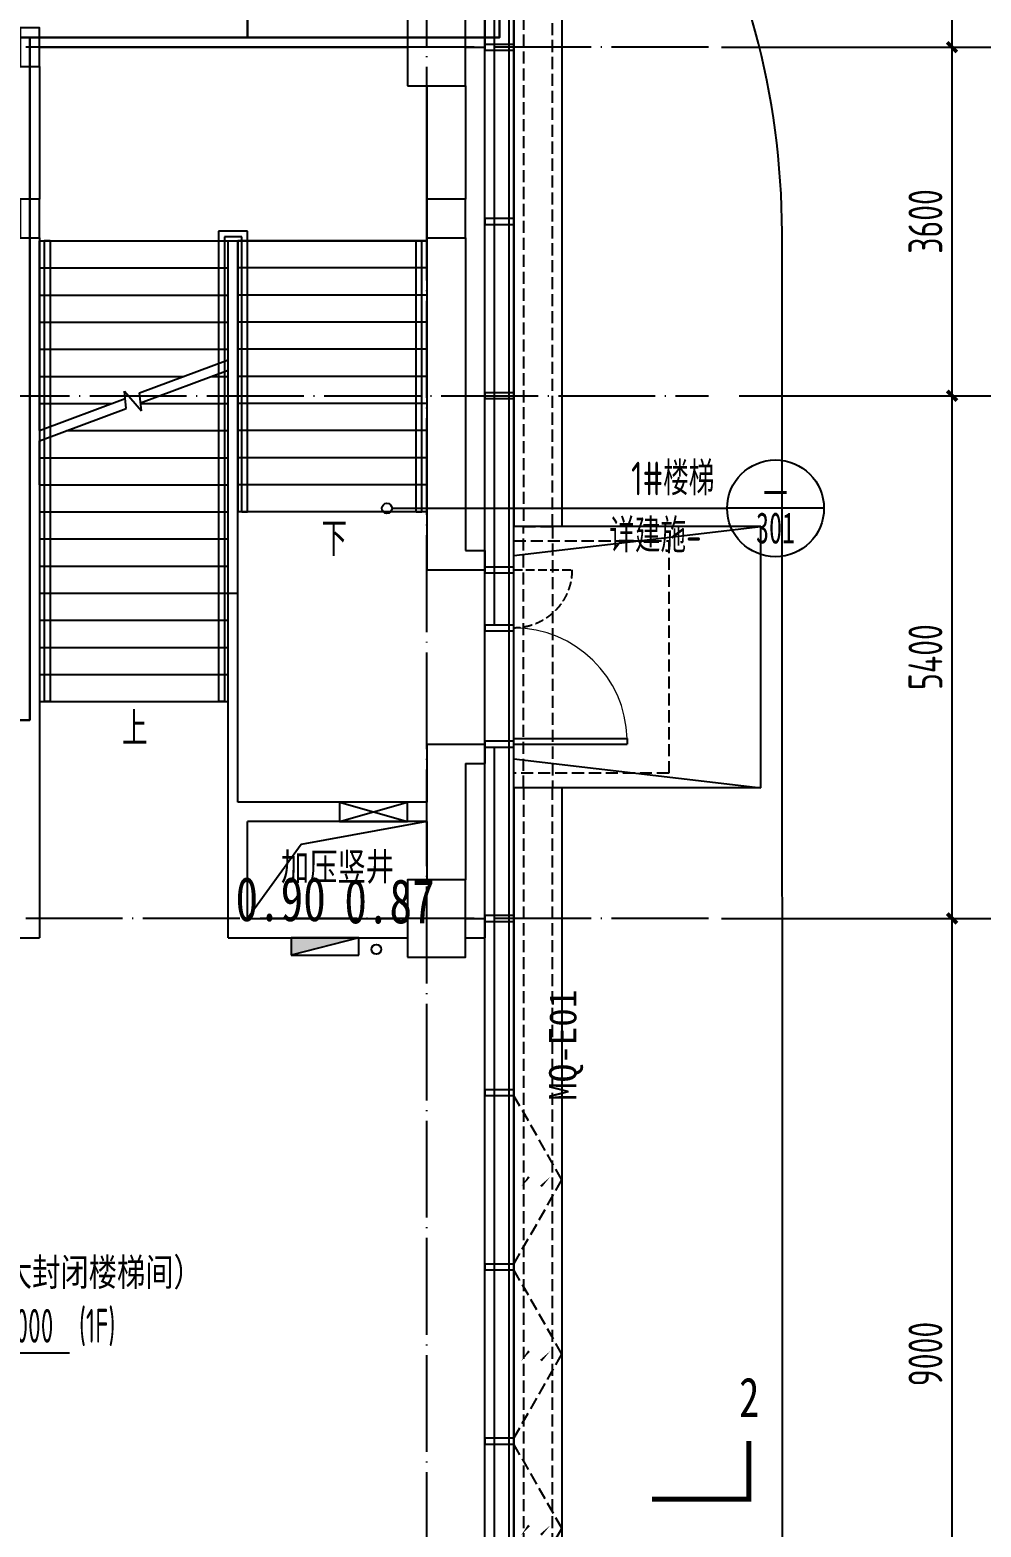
# Model space of a CAD drawing. Extents: x -1262219 to 73468, y -207485 to 163917.
# Drawn here: x 53403 to 63224, y 2712 to 18179 of the extents above; entities that cross this region are included whole.
import ezdxf
from ezdxf.enums import TextEntityAlignment as Align

# ---------------------------------------------------------------- set-up
doc = ezdxf.new("R2010")
doc.units = 0
doc.header["$LTSCALE"] = 500
doc.header["$MEASUREMENT"] = 0
for name, pattern in [('13#楼幕墙$0$DASH', [0.35, 0.25, -0.1]), ('X-104 13#平面$0$ACAD_ISO05W100', [34, 24, -3, 0.5, -3, 0.5, -3]), ('X-104 13#平面$0$DASH', [0.35, 0.25, -0.1]), ('X-104 13#平面$0$DOTE', [2.42, 2, -0.2, 0.02, -0.2])]:
    doc.linetypes.add(name, pattern=pattern)
doc.layers.get('0').update_dxf_attribs({"linetype": 'CONTINUOUS'})
doc.layers.get('Defpoints').update_dxf_attribs({"linetype": 'CONTINUOUS'})
for name, color, linetype in [('13#楼幕墙$0$A-C_幕墙龙骨', 133, 'CONTINUOUS'), ('13#楼幕墙$0$A-C_玻璃幕墙', 140, 'CONTINUOUS'), ('13#楼幕墙$0$A-C_窗', 140, 'CONTINUOUS'), ('13#楼幕墙$0$DOOR_FIRE', 220, 'CONTINUOUS'), ('X-104 13#平面$0$01-标注_标高', 200, 'CONTINUOUS'), ('X-104 13#平面$0$01-标注_符号', 200, 'CONTINUOUS'), ('X-104 13#平面$0$01-标注_轴线坐标', 132, 'CONTINUOUS'), ('X-104 13#平面$0$02-TEXT_房间', 7, 'CONTINUOUS'), ('X-104 13#平面$0$02-TEXT_标注', 130, 'CONTINUOUS'), ('X-104 13#平面$0$A-C_玻璃幕墙', 140, 'CONTINUOUS'), ('X-104 13#平面$0$A-E_栏杆', 232, 'CONTINUOUS'), ('X-104 13#平面$0$A-E_楼梯', 171, 'CONTINUOUS'), ('X-104 13#平面$0$A-E_电梯', 171, 'CONTINUOUS'), ('X-104 13#平面$0$A-O_散水', 134, 'CONTINUOUS'), ('X-104 13#平面$0$A-TECH_暖通', 6, 'CONTINUOUS'), ('X-104 13#平面$0$A-TECH_水', 3, 'CONTINUOUS'), ('X-104 13#平面$0$A-TECH_结构', 21, 'CONTINUOUS'), ('X-104 13#平面$0$A_AXIS-轴线', 36, 'X-104 13#平面$0$DOTE'), ('X-104 13#平面$0$A_STR-砌块墙', 121, 'CONTINUOUS'), ('X-104 13#平面$0$A_STR-砼柱', 51, 'CONTINUOUS'), ('X-104 13#平面$0$DIM_SYMB', 3, 'CONTINUOUS'), ('X-104 13#平面$0$M-道路 边线', 151, 'CONTINUOUS')]:
    doc.layers.add(name, color=color, linetype=linetype)
doc.layers.add('X-104 13#平面$0$000套内', color=226, linetype='CONTINUOUS', lineweight=30, plot=False)
doc.layers.add('X-104 13#平面$0$04-不打印_辅助线', color=165, linetype='CONTINUOUS', plot=False)
doc.styles.add('X-104 13#平面$0$_TCH_AXIS', font='STXIHEI.TTF', dxfattribs={"width": 0.75})
doc.styles.add('X-104 13#平面$0$_TCH_DIM', font='ros1.shx', dxfattribs={"width": 0.8, "bigfont": 'jd.shx'})
doc.styles.add('X-104 13#平面$0$_TCH_DIM_T3', font='ros1.shx', dxfattribs={"width": 0.8, "bigfont": 'jd.shx'})
doc.styles.add('X-104 13#平面$0$_TCH_LABEL', font='STXIHEI.TTF', dxfattribs={"width": 0.75})
doc.styles.add('X-104 13#平面$0$_TCH_SPACE', font='STXIHEI.TTF', dxfattribs={"width": 0.75, "height": 5})
doc.dimstyles.new('X-104 13#平面$0$_TCH_ARCH&&100', dxfattribs={"dimtxt": 350, "dimasz": 100, "dimexe": 250, "dimexo": 300, "dimgap": 100, "dimtad": 1, "dimdec": 0, "dimzin": 0, "dimdsep": 46, "dimtxsty": 'X-104 13#平面$0$_TCH_DIM_T3', "dimblk": 'X-104 13#平面$0$_ArchTick', "dimcen": 0.09, "dimclrt": 7, "dimazin": 2, "dimtfac": 1, "dimtdec": 0, "dimtix": 1, "dimtmove": 2, "dimatfit": 3, "dimfxl": 0, "dimtolj": 1, "dimtzin": 0, "dimarcsym": 0})

# ---------------------------------------------------------------- blocks, each defined once
blk = doc.blocks.new('X-104 13#平面$0$_ArchTick')
at = {"color": 0, "linetype": 'ByBlock', "const_width": 0.4}
blk.add_lwpolyline([(-0.5, -0.5), (0.5, 0.5)], dxfattribs=at)
blk = doc.blocks.new('*D191')
at = {"layer": 'Defpoints', "color": 0}
for p in [(60425, 9000), (62925, 9000), (60425, 0)]:
    blk.add_point(p, dxfattribs=at)
at = {"layer": 'X-104 13#平面$0$01-标注_轴线坐标', "color": 0, "lineweight": -2}
for p, q in [((60725, 9000), (63175, 9000)), ((62925, 0), (62925, 9000)), ((60725, 0), (63175, 0))]:
    blk.add_line(p, q, dxfattribs=at)
at = {"layer": 'X-104 13#平面$0$01-标注_轴线坐标', "color": 0, "lineweight": -2, "xscale": 100, "yscale": 100, "zscale": 100}
for p, rotation in [((62925, 9000), 90), ((62925, 0), 270)]:
    blk.add_blockref('X-104 13#平面$0$_ArchTick', p, dxfattribs=dict(at, rotation=rotation))
at = {"layer": 'X-104 13#平面$0$01-标注_轴线坐标', "color": 7, "insert": (62650, 4500), "char_height": 350, "attachment_point": 5, "rotation": 90, "style": 'X-104 13#平面$0$_TCH_DIM_T3'}
blk.add_mtext('\\A1;9000', dxfattribs=at)
blk = doc.blocks.new('*D192')
at = {"layer": 'Defpoints', "color": 0}
for p in [(60425, 14400), (62925, 14400), (60425, 9000)]:
    blk.add_point(p, dxfattribs=at)
at = {"layer": 'X-104 13#平面$0$01-标注_轴线坐标', "color": 0, "lineweight": -2}
for p, q in [((60725, 14400), (63175, 14400)), ((62925, 9000), (62925, 14400)), ((60725, 9000), (63175, 9000))]:
    blk.add_line(p, q, dxfattribs=at)
at = {"layer": 'X-104 13#平面$0$01-标注_轴线坐标', "color": 0, "lineweight": -2, "xscale": 100, "yscale": 100, "zscale": 100}
for p, rotation in [((62925, 14400), 90), ((62925, 9000), 270)]:
    blk.add_blockref('X-104 13#平面$0$_ArchTick', p, dxfattribs=dict(at, rotation=rotation))
at = {"layer": 'X-104 13#平面$0$01-标注_轴线坐标', "color": 7, "insert": (62650, 11700), "char_height": 350, "attachment_point": 5, "rotation": 90, "style": 'X-104 13#平面$0$_TCH_DIM_T3'}
blk.add_mtext('\\A1;5400', dxfattribs=at)
blk = doc.blocks.new('*D193')
at = {"layer": 'Defpoints', "color": 0}
for p in [(60425, 18000), (62925, 18000), (60425, 14400)]:
    blk.add_point(p, dxfattribs=at)
at = {"layer": 'X-104 13#平面$0$01-标注_轴线坐标', "color": 0, "lineweight": -2}
for p, q in [((60725, 18000), (63175, 18000)), ((62925, 14400), (62925, 18000)), ((60725, 14400), (63175, 14400))]:
    blk.add_line(p, q, dxfattribs=at)
at = {"layer": 'X-104 13#平面$0$01-标注_轴线坐标', "color": 0, "lineweight": -2, "xscale": 100, "yscale": 100, "zscale": 100}
for p, rotation in [((62925, 18000), 90), ((62925, 14400), 270)]:
    blk.add_blockref('X-104 13#平面$0$_ArchTick', p, dxfattribs=dict(at, rotation=rotation))
at = {"layer": 'X-104 13#平面$0$01-标注_轴线坐标', "color": 7, "insert": (62650, 16200), "char_height": 350, "attachment_point": 5, "rotation": 90, "style": 'X-104 13#平面$0$_TCH_DIM_T3'}
blk.add_mtext('\\A1;3600', dxfattribs=at)
blk = doc.blocks.new('*D194')
at = {"layer": 'Defpoints', "color": 0}
for p in [(60425, 23235), (62925, 23235), (60425, 18000)]:
    blk.add_point(p, dxfattribs=at)
at = {"layer": 'X-104 13#平面$0$01-标注_轴线坐标', "color": 0, "lineweight": -2}
for p, q in [((60725, 23235), (63175, 23235)), ((62925, 18000), (62925, 23235)), ((60725, 18000), (63175, 18000))]:
    blk.add_line(p, q, dxfattribs=at)
at = {"layer": 'X-104 13#平面$0$01-标注_轴线坐标', "color": 0, "lineweight": -2, "xscale": 100, "yscale": 100, "zscale": 100}
for p, rotation in [((62925, 23235), 90), ((62925, 18000), 270)]:
    blk.add_blockref('X-104 13#平面$0$_ArchTick', p, dxfattribs=dict(at, rotation=rotation))
at = {"layer": 'X-104 13#平面$0$01-标注_轴线坐标', "color": 7, "insert": (62650, 20618), "char_height": 350, "attachment_point": 5, "rotation": 90, "style": 'X-104 13#平面$0$_TCH_DIM_T3'}
blk.add_mtext('\\A1;5235', dxfattribs=at)
blk = doc.blocks.new('13#楼幕墙$0$A$C62EA228A')
at = {"linetype": '13#楼幕墙$0$DASH'}
blk.add_lwpolyline([(10, -300), (-860, -797), (-1730, -300)], dxfattribs=at)
at = {"layer": '13#楼幕墙$0$A-C_玻璃幕墙', "color": 1}
blk.add_lwpolyline([(-889, -674, 0, 25, 0), (-792, -580, 0, 0, 0), (-890, -456, 25, 0, 0), (-786, -374, 0, 0, 0)], format="xyseb", dxfattribs=at)
blk = doc.blocks.new('13#楼幕墙$0$A$C7A413A1D')
blk.add_lwpolyline([(-70, -300), (-10, -300), (-10, 0), (-70, 0)], close=True)
blk = doc.blocks.new('13#楼幕墙$0$$DorLib2D$00000001')
for p, q in [((0.45, 0.975), (0.5, 0.975)), ((0.45, 0), (0.45, 0.975)), ((0.5, 0), (0.5, 0.975)), ((0.5, 0), (0.45, 0))]:
    blk.add_line(p, q)
at = {"lineweight": 13}
blk.add_arc((0.475, 0), 0.975, 91.4693, 180, dxfattribs=at)
blk = doc.blocks.new('13#楼幕墙$0$A$C2CD63A88')
at = {"linetype": '13#楼幕墙$0$DASH'}
blk.add_lwpolyline([(-10, 720), (-10, -120)], dxfattribs=at)
blk.add_arc((-10, 720), 840, 270, 360, dxfattribs=at)
blk = doc.blocks.new('13#楼幕墙')
at = {"layer": '13#楼幕墙$0$A-C_玻璃幕墙'}
for p, q in [((58350, 12030), (58350, 18937)), ((58100, -800), (58100, 18820)), ((58200, 12030), (58200, 18867)), ((58200, -900), (58200, 10770)), ((58350, -1050), (58350, 10770))]:
    blk.add_line(p, q, dxfattribs=at)
for points in [[(4493, 15500), (-900, 15500), (-900, -1700), (22100, -1700), (22100, -1100), (58400, -1100), (58400, 18960), (53293, 23245), (37800, 14300), (37800, 10200), (12500, 10200), (4493, 15500)], [(58100, 11900), (58100, 12600)]]:
    blk.add_lwpolyline(points, dxfattribs=at)
at = {"layer": '13#楼幕墙$0$A-C_幕墙龙骨', "rotation": 90}
for p in [(58100, 18040), (58100, 16240), (58100, 14440), (58100, 12640), (58100, 12040), (58100, 10840), (58100, 9040), (58100, 7240), (58100, 5440), (58100, 3640)]:
    blk.add_blockref('13#楼幕墙$0$A$C7A413A1D', p, dxfattribs=at)
at = {"layer": '13#楼幕墙$0$A-C_窗', "xscale": -0.71428571428569, "yscale": 0.71428571428569, "zscale": 0.71428571428569, "rotation": 90}
blk.add_blockref('13#楼幕墙$0$A$C2CD63A88', (58914, 12593), dxfattribs=at)
at = {"layer": '13#楼幕墙$0$A-C_窗', "xscale": -1, "rotation": 90}
for p in [(58100, 5440), (58100, 3640), (58100, 1840)]:
    blk.add_blockref('13#楼幕墙$0$A$C62EA228A', p, dxfattribs=at)
at = {"layer": '13#楼幕墙$0$DOOR_FIRE', "xscale": 1200.000000000032, "yscale": 1200.000000000032, "zscale": 1200.000000000032, "rotation": 270}
blk.add_blockref('13#楼幕墙$0$$DorLib2D$00000001', (58400, 11400), dxfattribs=at)
blk = doc.blocks.new('X-104 13#平面$0$$TwtSys$00000434')
for p, q in [((-0.5, 0.5), (-0.5, -0.5)), ((-0.5, -0.5), (0.5, 0.5)), ((0.5, 0.5), (-0.5, 0.5)), ((0.5, -0.5), (0.5, 0.5)), ((-0.5, -0.5), (0.5, -0.5))]:
    blk.add_line(p, q)
blk.add_solid([(0.5, -0.5), (0.5, 0.5), (-0.5, -0.5)])
blk = doc.blocks.new('X-104 13#平面$0$A$C55540B70')
at = {"layer": 'X-104 13#平面$0$A-TECH_水'}
blk.add_circle((-520, 8680), 50, dxfattribs=at)
at = {"layer": 'X-104 13#平面$0$A-TECH_水', "xscale": -700, "yscale": -180, "zscale": 700}
blk.add_blockref('X-104 13#平面$0$$TwtSys$00000434', (-1050, 8710), dxfattribs=at)
blk = doc.blocks.new('*U87')
blk.add_lwpolyline([(200, 0), (200, 700), (0, 700), (0, 0), (200, 0), (0, 700), (0, 0), (200, 700)])
blk = doc.blocks.new('X-104 13#平面$0$A$C0BB3323F')
at = {"layer": 'Defpoints'}
blk.add_lwpolyline([(59300, 600), (59300, 20660), (54205, 24935), (38700, 16000), (38700, 11900), (13400, 11900), (5393, 17200), (0, 17200), (0, 0), (23000, 0), (23000, 600)], close=True, dxfattribs=at)
at = {"layer": 'X-104 13#平面$0$M-道路 边线', "ltscale": 0.5}
blk.add_line((62076, -2539), (62069, 17786), dxfattribs=at)
blk.add_arc((54069, 17783), 8000, 0.0204, 119.6076, dxfattribs=at)
blk = doc.blocks.new('_FZHK')
blk.add_lwpolyline([(-0.5, -0.5), (0.5, -0.5), (0.5, 0.5), (-0.5, 0.5)], close=True)
blk = doc.blocks.new('X-104 13#平面$0$轴网')
at = {"layer": 'X-104 13#平面$0$01-标注_轴线坐标'}
for p, q in [((60543.5, 18000), (64543.5, 18000)), ((61784.1, 14400), (64543.5, 14400)), ((60543.5, 9000), (64543.5, 9000))]:
    blk.add_line(p, q, dxfattribs=at)
at = {"layer": 'X-104 13#平面$0$A_AXIS-轴线', "linetype": 'X-104 13#平面$0$DOTE'}
for p, q in [((57500, -7401), (57500, 24620.3)), ((60408.4, 18000), (-2925, 18000)), ((60408.4, 9000), (-2925, 9000))]:
    blk.add_line(p, q, dxfattribs=at)
at = {"layer": 'X-104 13#平面$0$01-标注_轴线坐标'}
for p1, p2, text, picture, middle in [((60425, 18000), (60425, 23235.1), '5235', '*D194', (62650, 20617.5)), ((60425, 14400), (60425, 18000), '3600', '*D193', (62650, 16200)), ((60425, 9000), (60425, 14400), '5400', '*D192', (62650, 11700)), ((60425, 0), (60425, 9000), '9000', '*D191', (62650, 4500))]:
    dim = blk.add_aligned_dim(p1=p1, p2=p2, distance=-2500, text=text, dimstyle='X-104 13#平面$0$_TCH_ARCH&&100', dxfattribs=at)
    dim.commit()
    dim.dimension.update_dxf_attribs({"geometry": picture, "text_midpoint": middle})
blk = doc.blocks.new('X-104 13#平面')
at = {"layer": 'X-104 13#平面$0$000套内'}
blk.add_lwpolyline([(7100, -1550), (21950, -1550), (21950, -950), (48400, -950), (48400, 11050), (53400, 11050), (53400, 18100), (58250, 18100), (58250, 18890), (53289.1, 23052.7), (37950, 14213.3), (37950, 10050), (12454.9, 10050), (4447.4, 15350), (4100, 15350), (4100, 6300), (7100, 6300), (7100, -1550)], dxfattribs=at)
blk.add_lwpolyline([(56445.6, 20404.1), (53289.1, 23052.7), (48392.1, 20230.7), (49171, 17336.9), (52006.2, 18100), (55650, 18100), (55650, 19456)], close=True, dxfattribs=at)
at = {"layer": 'X-104 13#平面$0$01-标注_标高'}
blk.add_line((52453, 4511.3), (53809.6, 4511.3), dxfattribs=at)
at = {"layer": 'X-104 13#平面$0$01-标注_符号'}
for p, q in [((57141.5, 13236.7), (59041.6, 13236.7)), ((59041.6, 13236.7), (60602.1, 13236.7)), ((61602.1, 13236.7), (60602.1, 13236.7))]:
    blk.add_line(p, q, dxfattribs=at)
at = {"layer": 'X-104 13#平面$0$01-标注_符号', "const_width": 50}
blk.add_lwpolyline([(59826.5, 3000), (60826.5, 3000), (60826.5, 3600)], dxfattribs=at)
at = {"layer": 'X-104 13#平面$0$01-标注_符号'}
for centre, radius in [((61102.1, 13236.7), 500), ((57089.1, 13236.7), 52.4)]:
    blk.add_circle(centre, radius, dxfattribs=at)
at = {"layer": 'X-104 13#平面$0$A-C_玻璃幕墙', "linetype": 'X-104 13#平面$0$DASH'}
blk.add_lwpolyline([(60000, 10500), (58400, 10500), (58400, 12900), (60000, 12900)], close=True, dxfattribs=at)
at = {"layer": 'X-104 13#平面$0$A-E_栏杆'}
for p, q in [((55650, 16100), (55350, 16100)), ((55350, 16100), (55350, 11240)), ((55650, 13200), (55650, 16100)), ((53550, 16000), (53550, 11240)), ((53610, 16000), (53550, 16000)), ((53610, 16000), (53610, 11240)), ((55590, 16040), (55410, 16040)), ((55410, 16040), (55410, 11240)), ((55590, 13200), (55590, 16040)), ((57390, 13200), (57390, 16000)), ((57390, 16000), (57450, 16000)), ((57450, 13200), (57450, 16000)), ((55590, 13200), (55650, 13200)), ((57390, 13200), (57450, 13200)), ((53610, 11240), (53550, 11240)), ((55410, 11240), (55350, 11240))]:
    blk.add_line(p, q, dxfattribs=at)
at = {"layer": 'X-104 13#平面$0$A-E_楼梯'}
for p, q in [((60950, 13050), (58400, 13050)), ((58400, 10350), (58400, 13050)), ((58400, 12750), (60950, 13050)), ((60950, 10350), (60950, 13050)), ((58400, 10650), (60950, 10350)), ((60950, 10350), (58400, 10350))]:
    blk.add_line(p, q, dxfattribs=at)
at = {"layer": 'X-104 13#平面$0$A-E_电梯'}
for p, q in [((57300, 18000), (53500, 18000)), ((53500, 17800), (53500, 16430)), ((57500, 16430), (57500, 17600)), ((53500, 16030), (53500, 16000)), ((53500, 14041.5), (53500, 16000)), ((53500, 16000), (55450, 16000)), ((53500, 16000), (57500, 16000)), ((55450, 14769.8), (55450, 16000)), ((55550, 16000), (55550, 13200)), ((57500, 16000), (55550, 16000)), ((57500, 16000), (57500, 16030)), ((57500, 16000), (57500, 13200)), ((53500, 15720), (55450, 15720)), ((57500, 15720), (55550, 15720)), ((53500, 15440), (55450, 15440)), ((57500, 15440), (55550, 15440)), ((53500, 15160), (55450, 15160)), ((57500, 15160), (55550, 15160)), ((53500, 14880), (55450, 14880)), ((57500, 14880), (55550, 14880)), ((54535.5, 14428.3), (55450, 14769.8)), ((53500, 14600), (54995.3, 14600)), ((54545.4, 14325.2), (55450, 14663.1)), ((55281.1, 14600), (55450, 14600)), ((55450, 13480), (55450, 14663.1)), ((57500, 14600), (55550, 14600)), ((54395.8, 14269.3), (54378.7, 14447)), ((54378.7, 14447), (54553.4, 14242.4)), ((54553.4, 14242.4), (54535.5, 14428.3)), ((53500, 14041.5), (54385.9, 14372.4)), ((53500, 14320), (54245.6, 14320)), ((53500, 13934.8), (54395.8, 14269.3)), ((54549.7, 14320), (55450, 14320)), ((57500, 14320), (55550, 14320)), ((53500, 13480), (53500, 13934.8)), ((53781.7, 14040), (55450, 14040)), ((57500, 14040), (55550, 14040)), ((53500, 13760), (55450, 13760)), ((57500, 13760), (55550, 13760)), ((53500, 13480), (55450, 13480)), ((57500, 13480), (55550, 13480)), ((53500, 13200), (55450, 13200)), ((57500, 13200), (55550, 13200)), ((53500, 12920), (55450, 12920)), ((53500, 12640), (55450, 12640)), ((53500, 12360), (55450, 12360)), ((55450, 12360), (55550, 12360)), ((53500, 12080), (55450, 12080)), ((53500, 11800), (55450, 11800)), ((53500, 11520), (55450, 11520)), ((53500, 11240), (55450, 11240))]:
    blk.add_line(p, q, dxfattribs=at)
at = {"layer": 'X-104 13#平面$0$A-O_散水'}
for points in [[(58900, 13050), (58900, 19193.2), (53346.4, 23853.1), (37300, 14588.9), (37300, 10700), (23300, 10700), (23300, 10200), (37800, 10200), (37800, 14300), (53293.2, 23245), (58400, 18960), (58400, 13050)], [(58400, 10350), (58400, -1100), (56000, -1100), (56000, -1600), (58900, -1600), (58900, 10350)]]:
    blk.add_lwpolyline(points, dxfattribs=at)
at = {"layer": 'X-104 13#平面$0$A-O_散水', "linetype": 'X-104 13#平面$0$DASH'}
for points in [[(58800, 13050), (58800, 19146.5), (53335.8, 23731.5), (37400, 14531.2), (37400, 10600), (23300, 10600), (23300, 10300), (37700, 10300), (37700, 14357.8), (53303.8, 23366.6), (58500, 19006.6), (58500, 13050)], [(58500, 10350), (58500, -1200), (56100, -1200), (56100, -1500), (58800, -1500), (58800, 10350)]]:
    blk.add_lwpolyline(points, dxfattribs=at)
blk.add_lwpolyline([(58800, 10350), (58500, 10350), (58500, 13050), (58800, 13050)], close=True, dxfattribs=at)
at = {"layer": 'X-104 13#平面$0$A-TECH_结构'}
blk.add_lwpolyline([(58350, -1050), (58350, 18936.6), (53287.9, 23184.2), (37850, 14271.1), (37850, 10150), (12485, 10150), (4477.5, 15450), (-850, 15450), (-850, -1650), (22050, -1650), (22050, -1050)], close=True, dxfattribs=at)
at = {"layer": 'X-104 13#平面$0$A_AXIS-轴线', "linetype": 'X-104 13#平面$0$DOTE'}
blk.add_line((39500, 14400), (60408.4, 14400), dxfattribs=at)
at = {"layer": 'X-104 13#平面$0$A_STR-砌块墙'}
for p, q in [((58100, 18820), (58100, 18000)), ((53500, 18000), (55650, 18000)), ((55650, 18000), (57300, 18000)), ((57900, 18000), (58100, 18000)), ((53500, 17800), (53500, 16430)), ((57500, 17600), (57500, 16430)), ((57900, 17600), (57900, 16430)), ((53500, 16030), (53500, 14900)), ((55450, 10100), (55450, 16000)), ((55450, 16000), (55550, 16000)), ((55550, 10200), (55550, 16000)), ((57500, 16030), (57500, 12600)), ((57900, 16030), (57900, 12800)), ((53500, 14900), (53500, 11050)), ((57900, 12800), (58100, 12800)), ((58100, 12800), (58100, 12600)), ((57500, 12600), (58100, 12600)), ((53500, 11050), (53500, 8800)), ((57500, 10800), (58100, 10800)), ((57500, 10800), (57500, 10200)), ((58100, 10800), (58100, 10600)), ((57900, 10600), (58100, 10600)), ((57900, 10600), (57900, 10100)), ((55450, 8800), (55450, 10100)), ((57500, 10200), (55550, 10200)), ((57900, 10100), (57900, 9400)), ((55650, 9000), (55650, 10000)), ((57500, 10000), (55650, 10000)), ((57500, 10000), (57500, 9400)), ((55650, 9000), (57300, 9000)), ((57900, 9000), (58100, 9000)), ((58100, 9000), (58100, 8800)), ((52700, 8800), (53500, 8800)), ((55450, 8800), (57300, 8800)), ((57900, 8800), (58100, 8800))]:
    blk.add_line(p, q, dxfattribs=at)
at = {"layer": 'X-104 13#平面$0$DIM_SYMB'}
for points in [[(56525, 13200, 0, 0, 0), (56525, 17000, 0, 0, 0), (54475, 17000, 0, 0, 0), (54475, 15460, 80, 0, 0), (54475, 15160, 0, 0, 0)], [(54475, 11240, 0, 0, 0), (54475, 13180, 80, 0, 0), (54475, 13480, 0, 0, 0)]]:
    blk.add_lwpolyline(points, format="xyseb", dxfattribs=at)
blk.add_lwpolyline([(57500, 10000), (56203.9, 9764.9), (55650, 9000)], dxfattribs=at)
for name, p in [('X-104 13#平面$0$A$C55540B70', (57500, 0)), ('X-104 13#平面$0$A$C0BB3323F', (-900, -1700)), ('X-104 13#平面$0$轴网', (0, 0))]:
    blk.add_blockref(name, p)
at = {"layer": 'X-104 13#平面$0$A-TECH_暖通', "rotation": 270}
blk.add_blockref('*U87', (56600, 10200), dxfattribs=at)
at = {"layer": 'X-104 13#平面$0$A-TECH_结构'}
blk.add_blockref('13#楼幕墙', (0, 0), dxfattribs=at)
at = {"layer": 'X-104 13#平面$0$A_STR-砼柱'}
for p, xscale, yscale, zscale in [((57600, 18000), 600, 800, 800), ((53400, 18000), 200, 400, 400), ((53400, 16230), 200, 400.0000000000018, 400.0000000000018), ((57700, 16230), 400, 400, 400), ((57600, 9000), 600, 800, 800)]:
    blk.add_blockref('_FZHK', p, dxfattribs=dict(at, xscale=xscale, yscale=yscale, zscale=zscale))
at = {"layer": 'X-104 13#平面$0$01-标注_标高', "color": 7, "style": 'X-104 13#平面$0$_TCH_DIM', "width": 0.64}
for s, p in [('%%P0.000', (52935.9, 4616.3)), ('(1F)', (53909.6, 4616.3))]:
    blk.add_text(s, height=350, dxfattribs=at).set_placement(p)
at = {"layer": 'X-104 13#平面$0$01-标注_符号', "color": 7}
for s, height, style, width, p in [('1#楼梯', 347.29, 'X-104 13#平面$0$_TCH_DIM', 0.8, (59610.8, 13371)), ('详建施-', 347.29, 'X-104 13#平面$0$_TCH_DIM', 0.8, (59386.1, 12781.7)), ('2', 407.8, 'X-104 13#平面$0$_TCH_LABEL', 0.75, (60726.6, 3850))]:
    blk.add_text(s, height=height, dxfattribs=dict(at, style=style, width=width)).set_placement(p)
at = {"layer": 'X-104 13#平面$0$01-标注_符号', "color": 7, "style": 'X-104 13#平面$0$_TCH_LABEL'}
for s, height, width, p, p2 in [('-', 322, 3.75, (60900.9, 13276.9), (61303.4, 13276.9)), ('301', 321.99, 0.749097, (60900.9, 12874.5), (61303.4, 12874.5))]:
    blk.add_text(s, height=height, dxfattribs=dict(at, width=width)).set_placement(p, p2, align=Align.FIT)
at = {"layer": 'X-104 13#平面$0$02-TEXT_房间', "style": 'X-104 13#平面$0$_TCH_SPACE', "width": 0.75}
for s, height, p in [('加压竖井', 285.43, (55994.7, 9392.4)), ('门厅（扩大封闭楼梯间）', 285.426, (51965.5, 5203.1))]:
    blk.add_text(s, height=height, dxfattribs=at).set_placement(p)
at = {"layer": 'X-104 13#平面$0$02-TEXT_标注', "linetype": 'X-104 13#平面$0$ACAD_ISO05W100', "style": 'X-104 13#平面$0$_TCH_AXIS'}
blk.add_text('MQ-E01', height=281.25, rotation=90, dxfattribs=at).set_placement((59045.7, 7115.9))
at = {"layer": 'X-104 13#平面$0$04-不打印_辅助线', "style": 'X-104 13#平面$0$_TCH_SPACE', "width": 0.75}
for s, p in [('0.90', (55526, 8972.7)), ('0.87', (56649.6, 8949.8))]:
    blk.add_text(s, height=456.68, dxfattribs=at).set_placement(p)
at = {"layer": 'X-104 13#平面$0$DIM_SYMB', "color": 7, "style": 'X-104 13#平面$0$_TCH_DIM', "width": 0.8}
for s, p in [('下', (56413.2, 12745)), ('上', (54352.4, 10785))]:
    blk.add_text(s, height=347.3, dxfattribs=at).set_placement(p)

msp = doc.modelspace()

# ---------------------------------------------------------------- block references
msp.add_blockref('X-104 13#平面', (0, 0))

doc.saveas('drawing.dxf')
